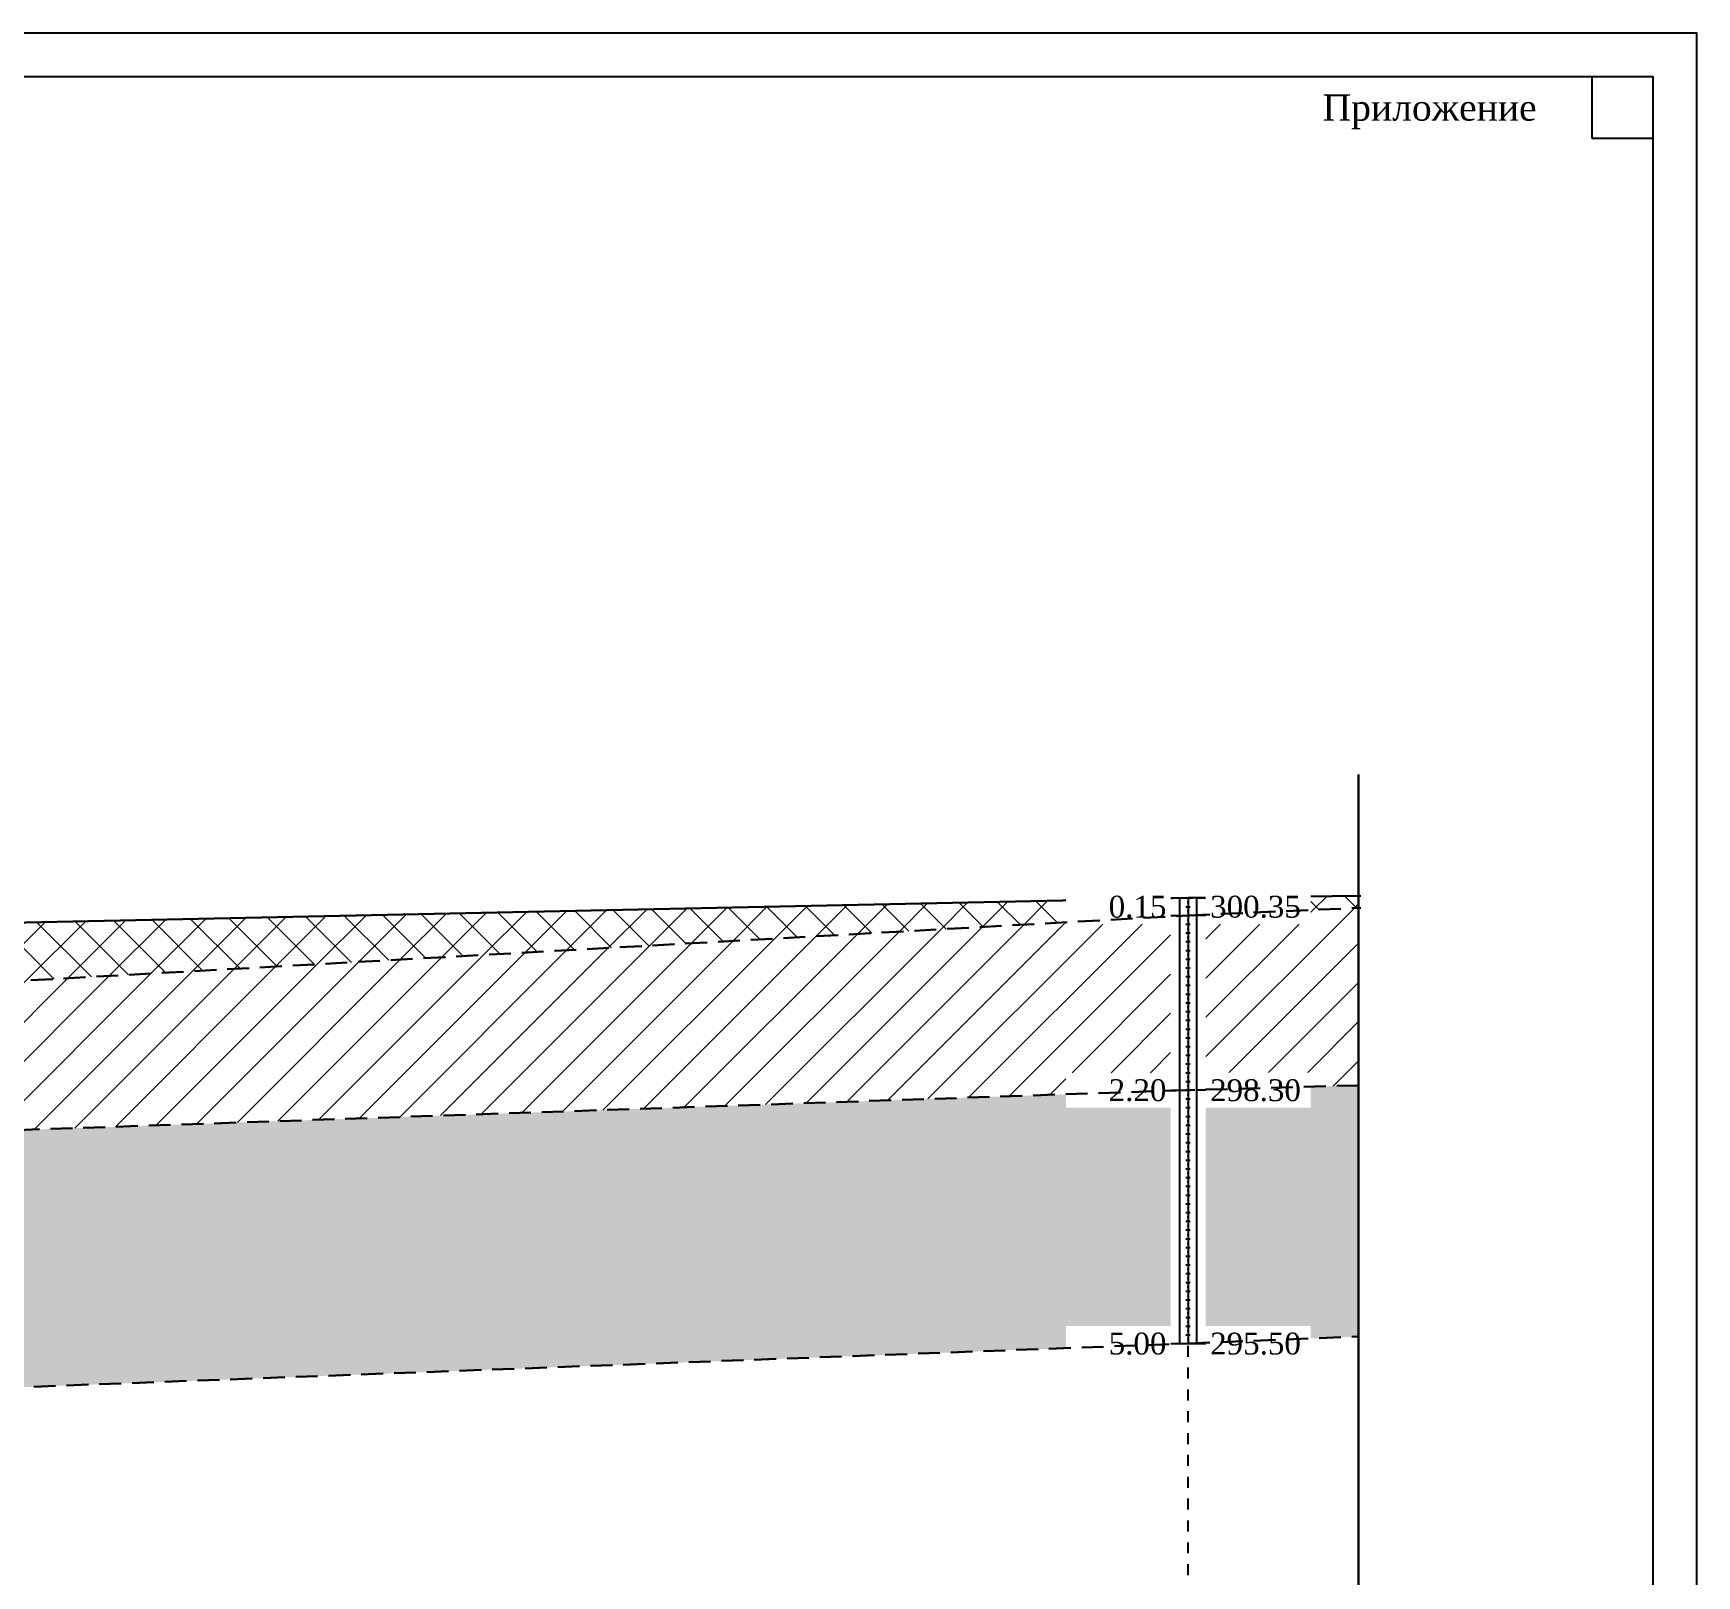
# Model space of a CAD drawing. Header units: millimetres. Extents: x 3380 to 11503, y -2610 to -1453.
# Drawn here: x 10247.8 to 10438.2, y -2487.7 to -2311.2 of the extents above; entities that cross this region are included whole.
import ezdxf
from ezdxf.enums import TextEntityAlignment as Align

# ---------------------------------------------------------------- set-up
doc = ezdxf.new("R2010")
doc.units = ezdxf.units.MM
doc.set_wipeout_variables(frame=1)
doc.linetypes.add('DASHED', pattern=[0.75, 0.5, -0.25])
doc.linetypes.add('JIS_02_1.2', pattern=[2.5, 1.25, -1.25])
for name, color, linetype, plot in [('ГЛ_Непечатаемый', 6, 'Continuous', False), ('ГЛ_Разрез_СкважинаШкала-0.5', 6, 'Continuous', False), ('ГЛ_Разрез_СкважинаШкала-1', 6, 'Continuous', False), ('ГЛ_Штамп_РамкаВнеш', 6, 'Continuous', False)]:
    doc.layers.add(name, color=color, linetype=linetype, plot=plot)
for name, color, linetype in [('ГЛ_Разрез_Скважина', 7, 'Continuous'), ('ГЛ_Разрез_СкважинаОсь', 7, 'JIS_02_1.2'), ('ГЛ_Разрез_СкважинаОтм', 7, 'Continuous'), ('ГЛ_Разрез_СкважинаОтмТекст', 7, 'Continuous'), ('ГЛ_Разрез_СквМаска', 6, 'Continuous'), ('ГЛ_Разрез_Таблица', 7, 'Continuous'), ('ГЛ_Разрез_ТаблицаТекст', 7, 'Continuous'), ('ГЛ_Штамп_РамкаВнутр', 7, 'Continuous'), ('ГЛ_Штамп_Текст', 7, 'Continuous')]:
    doc.layers.add(name, color=color, linetype=linetype)
doc.styles.add('ГеологияРазрезСкважина', font='times.ttf', dxfattribs={"height": 2.5})
doc.styles.add('ГеологияРазрезТаблица', font='times.ttf', dxfattribs={"height": 2.5})
doc.styles.add('ГеологияШтамп', font='times.ttf')

# ---------------------------------------------------------------- blocks, each defined once
blk = doc.blocks.new('*U40')
at = {"layer": 'ГЛ_Непечатаемый', "linetype": 'Continuous'}
blk.add_line((0, 49), (0, 49), dxfattribs=at)
at = {"layer": 'ГЛ_Разрез_СкважинаОсь'}
for p, q in [((0, 5), (0, 49)), ((0, 0), (0, 5))]:
    blk.add_line(p, q, dxfattribs=at)
at = {"layer": 'ГЛ_Разрез_Таблица', "ltscale": 100}
blk.add_line((0, -25), (0, -20), dxfattribs=at)
at = {"layer": 'ГЛ_Разрез_ТаблицаТекст', "style": 'ГеологияРазрезТаблица'}
for tag, p in [('СКВАЖИНА', (0, -2.53)), ('АрхНомер', (0, -6.33)), ('Отметка', (0, -15))]:
    blk.add_attdef(tag, text='', height=2.5, dxfattribs=at).set_placement(p, align=Align.MIDDLE_CENTER)
blk = doc.blocks.new('*U29')
blk.add_wipeout([(-2, -50.85), (-2, -0.15), (2, -0.15), (2, -50.85)]).dxf.layer = 'ГЛ_Разрез_СквМаска'
at = {"layer": 'ГЛ_Непечатаемый'}
blk.add_line((0, 0), (0, -51), dxfattribs=at)
at = {"layer": 'ГЛ_Разрез_Скважина'}
blk.add_line((-2, -51), (2, -51), dxfattribs=at)
for points in [[(-2, 0), (-1, 0), (-1, -51)], [(1, -51), (1, 0), (2, 0)]]:
    blk.add_lwpolyline(points, dxfattribs=at)
at = {"layer": 'ГЛ_Разрез_СкважинаШкала-0.5'}
for p, q in [((-0.125, -0.5), (0.125, -0.5)), ((-0.125, -1.5), (0.125, -1.5)), ((-0.125, -2.5), (0.125, -2.5)), ((-0.125, -3.5), (0.125, -3.5)), ((-0.125, -4.5), (0.125, -4.5)), ((-0.125, -5.5), (0.125, -5.5)), ((-0.125, -6.5), (0.125, -6.5)), ((-0.125, -7.5), (0.125, -7.5)), ((-0.125, -8.5), (0.125, -8.5)), ((-0.125, -9.5), (0.125, -9.5)), ((-0.125, -10.5), (0.125, -10.5)), ((-0.125, -11.5), (0.125, -11.5)), ((-0.125, -12.5), (0.125, -12.5)), ((-0.125, -13.5), (0.125, -13.5)), ((-0.125, -14.5), (0.125, -14.5)), ((-0.125, -15.5), (0.125, -15.5)), ((-0.125, -16.5), (0.125, -16.5)), ((-0.125, -17.5), (0.125, -17.5)), ((-0.125, -18.5), (0.125, -18.5)), ((-0.125, -19.5), (0.125, -19.5)), ((-0.125, -20.5), (0.125, -20.5)), ((-0.125, -21.5), (0.125, -21.5)), ((-0.125, -22.5), (0.125, -22.5)), ((-0.125, -23.5), (0.125, -23.5)), ((-0.125, -24.5), (0.125, -24.5)), ((-0.125, -25.5), (0.125, -25.5)), ((-0.125, -26.5), (0.125, -26.5)), ((-0.125, -27.5), (0.125, -27.5)), ((-0.125, -28.5), (0.125, -28.5)), ((-0.125, -29.5), (0.125, -29.5)), ((-0.125, -30.5), (0.125, -30.5)), ((-0.125, -31.5), (0.125, -31.5)), ((-0.125, -32.5), (0.125, -32.5)), ((-0.125, -33.5), (0.125, -33.5)), ((-0.125, -34.5), (0.125, -34.5)), ((-0.125, -35.5), (0.125, -35.5)), ((-0.125, -36.5), (0.125, -36.5)), ((-0.125, -37.5), (0.125, -37.5)), ((-0.125, -38.5), (0.125, -38.5)), ((-0.125, -39.5), (0.125, -39.5)), ((-0.125, -40.5), (0.125, -40.5)), ((-0.125, -41.5), (0.125, -41.5)), ((-0.125, -42.5), (0.125, -42.5)), ((-0.125, -43.5), (0.125, -43.5)), ((-0.125, -44.5), (0.125, -44.5)), ((-0.125, -45.5), (0.125, -45.5)), ((-0.125, -46.5), (0.125, -46.5)), ((-0.125, -47.5), (0.125, -47.5)), ((-0.125, -48.5), (0.125, -48.5)), ((-0.125, -49.5), (0.125, -49.5)), ((-0.125, -50.5), (0.125, -50.5))]:
    blk.add_line(p, q, dxfattribs=at)
at = {"layer": 'ГЛ_Разрез_СкважинаШкала-1'}
for p, q in [((-0.5, 0), (0.5, 0)), ((-0.25, -1), (0.25, -1)), ((-0.25, -2), (0.25, -2)), ((-0.25, -3), (0.25, -3)), ((-0.25, -4), (0.25, -4)), ((-0.25, -5), (0.25, -5)), ((-0.25, -6), (0.25, -6)), ((-0.25, -7), (0.25, -7)), ((-0.25, -8), (0.25, -8)), ((-0.25, -9), (0.25, -9)), ((-0.25, -10), (0.25, -10)), ((-0.25, -11), (0.25, -11)), ((-0.25, -12), (0.25, -12)), ((-0.25, -13), (0.25, -13)), ((-0.25, -14), (0.25, -14)), ((-0.25, -15), (0.25, -15)), ((-0.25, -16), (0.25, -16)), ((-0.25, -17), (0.25, -17)), ((-0.25, -18), (0.25, -18)), ((-0.25, -19), (0.25, -19)), ((-0.25, -20), (0.25, -20)), ((-0.25, -21), (0.25, -21)), ((-0.25, -22), (0.25, -22)), ((-0.25, -23), (0.25, -23)), ((-0.25, -24), (0.25, -24)), ((-0.25, -25), (0.25, -25)), ((-0.25, -26), (0.25, -26)), ((-0.25, -27), (0.25, -27)), ((-0.25, -28), (0.25, -28)), ((-0.25, -29), (0.25, -29)), ((-0.25, -30), (0.25, -30)), ((-0.25, -31), (0.25, -31)), ((-0.25, -32), (0.25, -32)), ((-0.25, -33), (0.25, -33)), ((-0.25, -34), (0.25, -34)), ((-0.25, -35), (0.25, -35)), ((-0.25, -36), (0.25, -36)), ((-0.25, -37), (0.25, -37)), ((-0.25, -38), (0.25, -38)), ((-0.25, -39), (0.25, -39)), ((-0.25, -40), (0.25, -40)), ((-0.25, -41), (0.25, -41)), ((-0.25, -42), (0.25, -42)), ((-0.25, -43), (0.25, -43)), ((-0.25, -44), (0.25, -44)), ((-0.25, -45), (0.25, -45)), ((-0.25, -46), (0.25, -46)), ((-0.25, -47), (0.25, -47)), ((-0.25, -48), (0.25, -48)), ((-0.25, -49), (0.25, -49)), ((-0.25, -50), (0.25, -50)), ((-0.25, -51), (0.25, -51))]:
    blk.add_line(p, q, dxfattribs=at)
blk = doc.blocks.new('*U37')
for points in [[(-2, 2), (-14, 2), (-14, -2), (-2, -2)], [(14, 2), (2, 2), (2, -2), (14, -2)]]:
    blk.add_wipeout(points).dxf.layer = 'ГЛ_Разрез_СквМаска'
at = {"layer": 'ГЛ_Разрез_СкважинаОтм'}
for p, q in [((-2, -1), (-1, -1)), ((2, -1), (1, -1))]:
    blk.add_line(p, q, dxfattribs=at)
at = {"layer": 'ГЛ_Разрез_СкважинаОтмТекст', "style": 'ГеологияРазрезСкважина'}
blk.add_attdef('ОТМЕТКА_ОТНОС', text='', height=2.5, dxfattribs=at).set_placement((-2.5, 0), align=Align.MIDDLE_RIGHT)
blk.add_attdef('ОТМЕТКА_АБС', text='', height=2.5, dxfattribs=at).set_placement((2.5, 0), align=Align.MIDDLE_LEFT)
blk = doc.blocks.new('*U28')
for points in [[(-2, 2), (-14, 2), (-14, -2), (-2, -2)], [(14, 2), (2, 2), (2, -2), (14, -2)]]:
    blk.add_wipeout(points).dxf.layer = 'ГЛ_Разрез_СквМаска'
at = {"layer": 'ГЛ_Разрез_СкважинаОтм'}
for p, q in [((-2, -0.01), (-1, -0.01)), ((2, -0.01), (1, -0.01))]:
    blk.add_line(p, q, dxfattribs=at)
at = {"layer": 'ГЛ_Разрез_СкважинаОтмТекст', "style": 'ГеологияРазрезСкважина'}
blk.add_attdef('ОТМЕТКА_ОТНОС', text='', height=2.5, dxfattribs=at).set_placement((-2.5, 0), align=Align.MIDDLE_RIGHT)
blk.add_attdef('ОТМЕТКА_АБС', text='', height=2.5, dxfattribs=at).set_placement((2.5, 0), align=Align.MIDDLE_LEFT)
blk = doc.blocks.new('*U44')
at = {"layer": 'ГЛ_Штамп_РамкаВнеш'}
blk.add_lwpolyline([(0, 0), (840, 0), (840, 297), (0, 297)], close=True, dxfattribs=at)
at = {"layer": 'ГЛ_Штамп_РамкаВнутр'}
for points in [[(20, 5), (835, 5), (835, 292), (20, 292)], [(828, 285), (835, 285), (835, 292), (828, 292)]]:
    blk.add_lwpolyline(points, close=True, dxfattribs=at)
at = {"layer": 'ГЛ_Штамп_Текст', "style": 'ГеологияШтамп', "flags": 8}
for tag, p in [('Приложение', (821.67, 288.5)), ('Лист', (835, 288.5))]:
    blk.add_attdef(tag, text='', height=3, dxfattribs=at).set_placement(p, align=Align.MIDDLE_RIGHT)

msp = doc.modelspace()

# ---------------------------------------------------------------- hatches: boundary and pattern name
at = {"linetype": 'DASHED', "lineweight": 20, "ltscale": 5}
h = msp.add_hatch(dxfattribs=at)
h.set_pattern_fill('ANSI31', color=256)
h.paths.add_polyline_path([(10399.48, -2411.31), (10394, -2411.56), (10394, -2413.17), (10381.98, -2413.17), (10381.98, -2430.17), (10394, -2430.17), (10394, -2431.77), (10399.48, -2431.62)])
h = msp.add_hatch(dxfattribs=at)
h.set_pattern_fill('ANSI37', color=256)
h.paths.add_polyline_path([(10399.48, -2409.95), (10394, -2410.01), (10394, -2411.56), (10399.48, -2411.31)])

# ---------------------------------------------------------------- linework, layer by layer
at = {"lineweight": 30}
for p, q in [((10399.48, -2510.17), (10399.48, -2396.04)), ((10379.98, -2410.17), (10399.76, -2409.94))]:
    msp.add_line(p, q, dxfattribs=at)
msp.add_lwpolyline([(10047.98, -2415.17), (10066.48, -2421.17), (10087.48, -2420.17), (10144.48, -2415.17), (10379.98, -2410.17)], dxfattribs=at)

# ---------------------------------------------------------------- block references
msp.add_blockref('*U40', (10379.98, -2510.17)).add_auto_attribs({'СКВАЖИНА': 'с-3', 'Отметка': '300.50'})

# ---------------------------------------------------------------- next in the draw order: block references
msp.add_blockref('*U29', (10379.98, -2410.17))

# ---------------------------------------------------------------- next in the draw order: block references
for name, p, values in [('*U37', (10380, -2411.17), {'ОТМЕТКА_ОТНОС': '0.15', 'ОТМЕТКА_АБС': '300.35'}), ('*U28', (10380, -2432.17), {'ОТМЕТКА_ОТНОС': '2.20', 'ОТМЕТКА_АБС': '298.30'}), ('*U28', (10380, -2461.17), {'ОТМЕТКА_ОТНОС': '5.00', 'ОТМЕТКА_АБС': '295.50'})]:
    msp.add_blockref(name, p).add_auto_attribs(values)

# ---------------------------------------------------------------- next in the draw order: hatches: boundary and pattern name
at = {"linetype": 'DASHED', "lineweight": 20, "ltscale": 5}
h = msp.add_hatch(dxfattribs=at)
h.set_pattern_fill('ANSI37', color=256)
h.paths.add_polyline_path([(10047.98, -2415.17), (10011.98, -2425.17), (9928.28, -2430.17), (9861.48, -2435.17), (9846.7, -2434.87), (9846.68, -2436.43), (9778.5, -2434.56), (9778.5, -2436.17), (9766.48, -2436.17), (9766.48, -2437.17), (9778.5, -2437.17), (9778.5, -2439.47), (9861.92, -2441.23), (10366, -2412.96), (10366, -2410.47), (10220.91, -2413.55), (10221.02, -2415.85), (10160.29, -2417.97), (10160.29, -2414.84), (10144.48, -2415.17), (10087.48, -2420.17), (10066.48, -2421.17)])
h.paths.add_polyline_path([(10078.04, -2424.32), (10078.18, -2423.24), (10078.68, -2422.18), (10079.49, -2421.33), (10080.34, -2420.84), (10081.44, -2420.55), (10082.37, -2420.61), (10083.24, -2420.84), (10084.08, -2421.33), (10084.89, -2422.18), (10085.4, -2423.24), (10085.54, -2424.32), (10085.4, -2425.4), (10084.89, -2426.47), (10084.08, -2427.31), (10083.24, -2427.8), (10082.13, -2428.1), (10081.21, -2428.03), (10080.34, -2427.8), (10079.49, -2427.31), (10078.68, -2426.47), (10078.18, -2425.4)], flags=16)
h.paths.add_polyline_path([(10081.55, -2420.83), (10081.21, -2420.61), (10081.55, -2420.83, -0.434257), (10085.29, -2424.32, -0.39445), (10082.02, -2427.82), (10082.37, -2428.03), (10082.02, -2427.82, -0.434257), (10078.29, -2424.32, -0.39445)], flags=0)
h.paths.add_polyline_path([(10079.84, -2426.18), (10083.73, -2426.18), (10083.73, -2422.52), (10079.84, -2422.52)], flags=8)
h = msp.add_hatch(dxfattribs=at)
h.set_pattern_fill('ANSI31', color=256)
h.paths.add_polyline_path([(10366, -2432.64), (10366, -2430.17), (10377.98, -2430.17), (10377.98, -2413.17), (10366, -2413.17), (10366, -2412.96), (9861.92, -2441.23), (9778.5, -2439.47), (9778.5, -2441.17), (9766.48, -2441.17), (9766.48, -2451.17), (9778.5, -2451.17), (9778.5, -2452.69)])
h.paths.add_polyline_path([(10078.64, -2435.93), (10078.78, -2434.85), (10079.28, -2433.79), (10080.09, -2432.94), (10080.94, -2432.45), (10082.04, -2432.16), (10082.97, -2432.22), (10083.84, -2432.45), (10084.68, -2432.94), (10085.49, -2433.79), (10086, -2434.85), (10086.14, -2435.93), (10086, -2437.01), (10085.49, -2438.07), (10084.68, -2438.92), (10083.84, -2439.41), (10082.73, -2439.7), (10081.81, -2439.64), (10080.94, -2439.41), (10080.09, -2438.92), (10079.28, -2438.07), (10078.78, -2437.01)], flags=16)
h.paths.add_polyline_path([(10082.15, -2432.44), (10081.81, -2432.22), (10082.15, -2432.44, -0.434257), (10085.89, -2435.93, -0.39445), (10082.62, -2439.42), (10082.97, -2439.64), (10082.62, -2439.42, -0.434257), (10078.89, -2435.93, -0.39445)], flags=0)
h.paths.add_polyline_path([(10080.84, -2437.8), (10083.93, -2437.8), (10083.93, -2434.06), (10080.84, -2434.06)], flags=8)
h = msp.add_hatch(dxfattribs=at)
h.set_pattern_fill('KONGLOM', color=256, scale=10, pattern_type=2)
h.set_pattern_definition([(0, (0, 1), (0, 2), []), (60, (0, 0), (-8e-07, 3.9999986), [1.1547, -4.6188, 1.1547]), (120, (0, 0), (-3.4641008, 1.9999986), [1.1547, -4.6188, 1.1547]), (30, (2.598, 0), (8e-07, 3.9999986), [1, -3]), (30, (4.33, 0), (8e-07, 3.9999986), [-3, 1]), (150, (2.598, 0), (-3.4641008, -1.9999986), [-3, 1]), (150, (4.33, 0), (-3.4641008, -1.9999986), [1, -3])])
h.paths.add_polyline_path([(10366, -2461.7), (10366, -2459.17), (10377.98, -2459.17), (10377.98, -2434.17), (10366, -2434.17), (10366, -2432.64), (10100.68, -2441.7), (9778.5, -2469.94), (9778.5, -2473.17), (9766.48, -2473.17), (9766.48, -2482.17), (9778.5, -2482.17), (9778.5, -2483.65)])
h.paths.add_polyline_path([(10079.18, -2459.7), (10079.32, -2458.62), (10079.82, -2457.56), (10080.98, -2456.35), (10082.59, -2455.93), (10083.51, -2455.99), (10084.88, -2456.35), (10086.03, -2457.56), (10086.54, -2458.62), (10086.68, -2459.7), (10086.54, -2460.78), (10086.03, -2461.84), (10084.88, -2463.05), (10083.27, -2463.47), (10082.35, -2463.41), (10080.98, -2463.05), (10079.82, -2461.84), (10079.32, -2460.78)], flags=16)
h.paths.add_polyline_path([(10081.17, -2456.68), (10080.63, -2456.71), (10081.17, -2456.68, -0.115286), (10082.69, -2456.21), (10082.35, -2455.99), (10082.69, -2456.21, -0.149859), (10084.69, -2456.68), (10084.38, -2456.22), (10084.69, -2456.68, -0.267021), (10086.43, -2459.7, -0.267021), (10084.69, -2462.73), (10085.23, -2462.69), (10084.69, -2462.73, -0.115286), (10083.17, -2463.19), (10083.51, -2463.41), (10083.17, -2463.19, -0.149859), (10081.17, -2462.73), (10081.48, -2463.18), (10081.17, -2462.73, -0.267021), (10079.43, -2459.7, -0.267021)], flags=0)
h.paths.add_polyline_path([(9762.48, -2473.17), (9750.5, -2473.17), (9750.5, -2471.75), (9744.48, -2472.01), (9744.48, -2484.77), (9750.5, -2484.59), (9750.5, -2482.17), (9762.48, -2482.17)])
h.paths.add_polyline_path([(10399.48, -2431.62), (10394, -2431.77), (10394, -2434.17), (10381.98, -2434.17), (10381.98, -2459.17), (10394, -2459.17), (10394, -2460.59), (10399.48, -2460.36)])
h.paths.add_polyline_path([(10081.37, -2461.63), (10084.49, -2461.63), (10084.49, -2457.82), (10081.37, -2457.82)], flags=8)

# ---------------------------------------------------------------- next in the draw order: linework, layer by layer
at = {"linetype": 'DASHED', "lineweight": 30, "ltscale": 5}
for points in [[(9744.33, -2439.03), (9764.48, -2439.17), (9861.92, -2441.23), (10379.98, -2412.17), (10399.73, -2411.3)], [(10399.48, -2431.62), (10379.73, -2432.17), (9764.48, -2453.17), (9744.48, -2453.68)], [(9744.48, -2484.77), (9764.48, -2484.17), (10379.98, -2461.17), (10399.48, -2460.36)]]:
    msp.add_lwpolyline(points, dxfattribs=at)

# ---------------------------------------------------------------- next in the draw order: block references
at = {"color": 7}
ref = msp.add_blockref('*U44', (9598.18, -2608.21), dxfattribs=at)
ref.add_attrib('Приложение', 'Приложение', dxfattribs={"layer": 'ГЛ_Штамп_Текст', "height": 3, "style": 'ГеологияШтамп'}).set_placement((10419.86, -2319.71), align=Align.MIDDLE_RIGHT)

doc.saveas('drawing.dxf')
